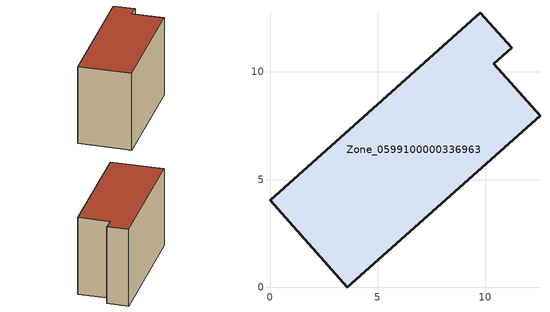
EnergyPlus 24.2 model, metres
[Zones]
Zone_0599100000336963
 floor ground (C_G): 0,4.03 9.78,12.74 11.23,11.12 10.4,10.39 12.55,7.97 3.6,0 z0
 wall outside (C_F): 3.6,0 12.55,7.97 10.4,10.39 11.23,11.12 9.78,12.74 0,4.03 3.6,0 z0:8.36
 roof outside (C_R): 9.78,12.74 0,4.03 3.6,0 12.55,7.97 10.4,10.39 11.23,11.12 z8.36
[BUILDING]
Pand.0599100000336963: North Axis=0; Terrain=City; Loads Convergence Tolerance Value=0.04; Temperature Convergence Tolerance Value=0.4; Solar Distribution=FullExterior; Maximum Number of Warmup Days=25; Minimum Number of Warmup Days=1
[Site:Location]
Rotterdam.The.Hague.AP_ZH_NLD Design_Conditions: Latitude=51.96; Longitude=4.45; Time Zone=1; Elevation=-4.5
[SITE:GROUNDTEMPERATURE:BUILDINGSURFACE]
18, 18, 18, 18, 18, 18, 18, 18, 18, 18, 18, 18
[MATERIAL] Thermal Absorptance=0.9; Solar Absorptance=0.7; Visible Absorptance=0.7
Name | Roughness | Thickness | Conductivity | Density | Specific Heat
G.TI.1975-1991 | MediumSmooth | 0.15 | 0.288461 | 540 | 1210
F.TI.1975-1991 | Rough | 0.3 | 0.230769 | 1920 | 840
R.TI.1975-1991 | MediumRough | 0.2 | 0.153846 | 1500 | 1000
[CONSTRUCTION]
C_G: G.TI.1975-1991
C_F: F.TI.1975-1991
C_R: R.TI.1975-1991
[ZONE]
Zone_0599100000336963: Type=1; Multiplier=1; Ceiling Height=Autocalculate; Volume=Autocalculate; Floor Area=autocalculate; Part of Total Floor Area=Yes
[ZONEINFILTRATION:DESIGNFLOWRATE]
Infil_Zone_0599100000336963: Zone or ZoneList or Space or SpaceList=Zone_0599100000336963; Schedule=AlwaysOn; Design Flow Rate Calculation Method=Flow/Area; Flow Rate per Floor Area=0.003; Constant Term Coefficient=1; Temperature Term Coefficient=0; Velocity Term Coefficient=0; Velocity Squared Term Coefficient=0
[HVACTEMPLATE:ZONE:IDEALLOADSAIRSYSTEM]
Zone_0599100000336963: Maximum Heating Supply Air Temperature=50; Minimum Cooling Supply Air Temperature=13; Maximum Heating Supply Air Humidity Ratio=0.0156; Minimum Cooling Supply Air Humidity Ratio=0.0077; Heating Limit=NoLimit; Cooling Limit=NoLimit; Dehumidification Control Type=ConstantSensibleHeatRatio; Cooling Sensible Heat Ratio=0.7; Dehumidification Setpoint=60; Humidification Control Type=None; Humidification Setpoint=30; Outdoor Air Method=None; Outdoor Air Flow Rate per Person=0.00944; Outdoor Air Flow Rate per Zone Floor Area=0; Outdoor Air Flow Rate per Zone=0; Demand Controlled Ventilation Type=None; Outdoor Air Economizer Type=NoEconomizer; Heat Recovery Type=None; Sensible Heat Recovery Effectiveness=0.7; Latent Heat Recovery Effectiveness=0.65
[ZONECONTROL:THERMOSTAT]
ThermostatControl_Zone_0599100000336963: Zone or ZoneList=Zone_0599100000336963; Control Type Schedule=DualSetpointControlType; Control 1=Thermostat_Zone_0599100000336963; Temperature Difference Between Cutout And Setpoint=0
[THERMOSTATSETPOINT:DUALSETPOINT]
Thermostat_Zone_0599100000336963: Heating Setpoint Temperature Schedule=HeatingSetpoint_Zone_0599100000336963; Cooling Setpoint Temperature Schedule=CoolingSetpoint_Zone_0599100000336963
[SCHEDULE:COMPACT]
HeatingSetpoint_Zone_0599100000336963: Through: 12/31, For: AllDays, Until: 24:00, 21
CoolingSetpoint_Zone_0599100000336963: Through: 12/31, For: AllDays, Until: 24:00, 24
DualSetpointControlType: Through: 12/31, For: AllDays, Until: 24:00, 4
AlwaysOn: Through: 12/31, For: AllDays, Until: 24:00, 1
